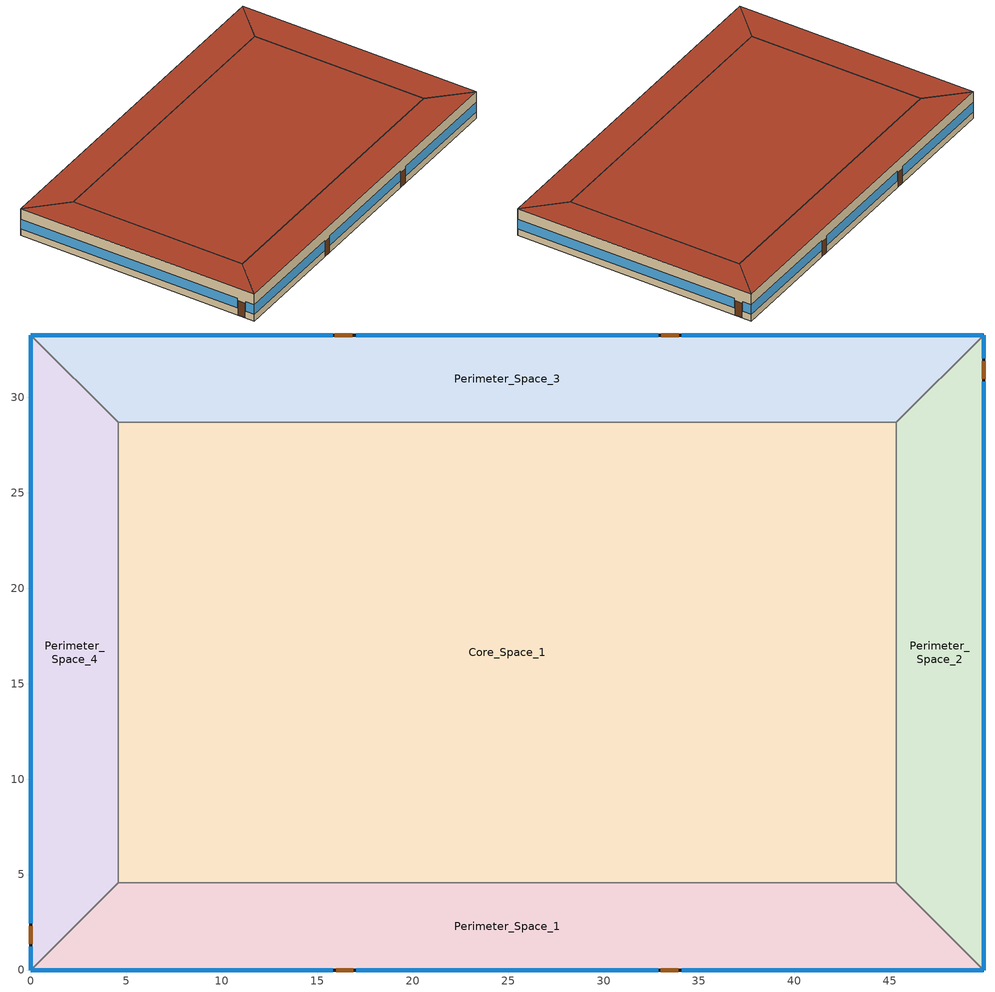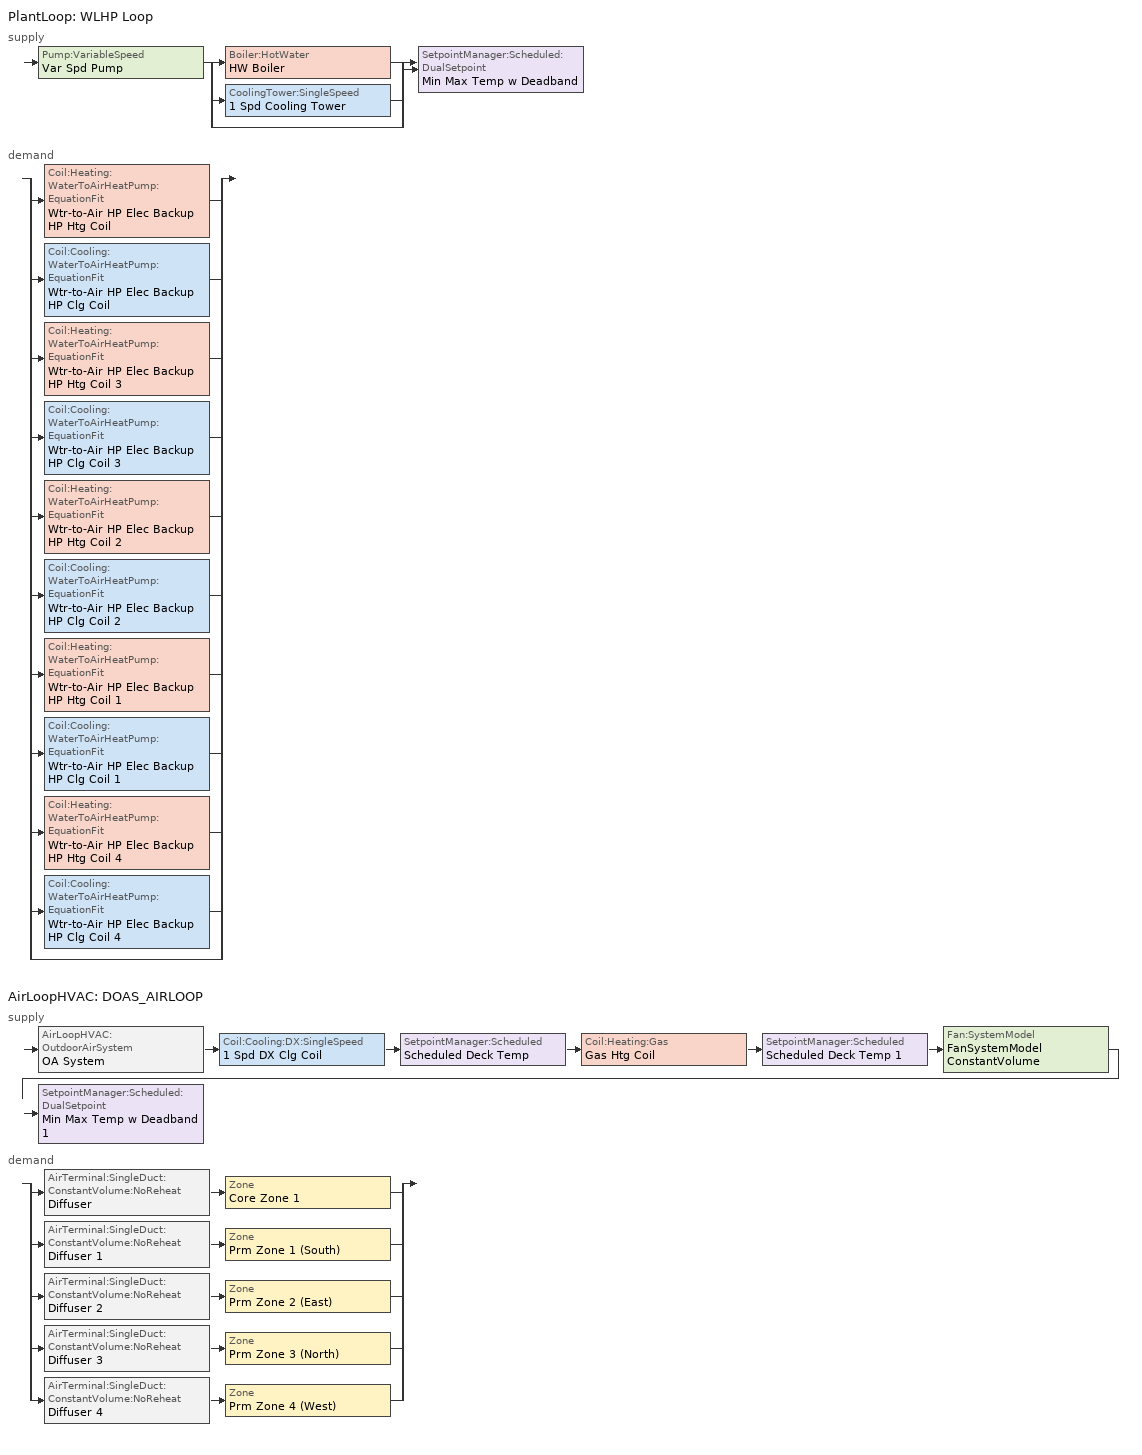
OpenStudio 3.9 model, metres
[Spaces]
Core_Space_1
 floor ground (Slab-on-grade Type 1): 45.34,28.7 45.34,4.57 4.57,4.57 4.57,28.7 z0
 wall to Perimeter_Space_2 (Interior Wall): 45.34,4.57 45.34,28.7 z0:3.96
 wall to Perimeter_Space_3 (Interior Wall): 45.34,28.7 4.57,28.7 z0:3.96
 wall to Perimeter_Space_1 (Interior Wall): 4.57,4.57 45.34,4.57 z0:3.96
 wall to Perimeter_Space_4 (Interior Wall): 4.57,28.7 4.57,4.57 z0:3.96
 roof outside (Roof Type 1): 45.34,4.57 45.34,28.7 4.57,28.7 4.57,4.57 z3.96
Perimeter_Space_2
 floor ground (Slab-on-grade Type 1): 49.91,33.27 49.91,0 45.34,4.57 45.34,28.7 z0
 wall outside (Exterior Wall Type 2): 49.91,0 49.91,33.27 z0:3.96
 wall to Perimeter_Space_1 (Interior Wall): 45.34,4.57 49.91,0 z0:3.96
 wall to Perimeter_Space_3 (Interior Wall): 49.91,33.27 45.34,28.7 z0:3.96
 window (Vertical Fenestration Type 1): 49.91,0 49.91,30.84 / 49.91,32.05 49.91,33.27 z1:2.4
 door (Swinging Door): 49.91,30.99 49.91,31.9 z0:2.13
 roof outside (Roof Type 1): 49.91,0 49.91,33.27 45.34,28.7 45.34,4.57 z3.96
Perimeter_Space_3
 floor ground (Slab-on-grade Type 2): 49.91,33.27 45.34,28.7 4.57,28.7 0,33.27 z0
 wall outside (Exterior Wall Type 3): 49.91,33.27 0,33.27 z0:3.96
 wall to Perimeter_Space_4 (Interior Wall): 0,33.27 4.57,28.7 z0:3.96
 window (Vertical Fenestration Type 1): 49.91,33.27 34.09,33.27 / 32.87,33.27 17.04,33.27 / 15.82,33.27 0,33.27 z1:2.4
 door (Swinging Door): 33.94,33.27 33.03,33.27 / 16.84,33.27 15.93,33.27 z0:2.13
 roof outside (Roof Type 2): 45.34,28.7 49.91,33.27 0,33.27 4.57,28.7 z3.96
Perimeter_Space_1
 floor ground (Slab-on-grade Type 1): 45.34,4.57 49.91,0 0,0 4.57,4.57 z0
 wall outside (Exterior Wall Type 1): 0,0 49.91,0 z0:3.96
 wall to Perimeter_Space_4 (Interior Wall): 4.57,4.57 0,0 z0:3.96
 window (Vertical Fenestration Type 1): 0,0 15.82,0 / 17.04,0 32.87,0 / 34.09,0 49.91,0 z1:2.4
 door (Swinging Door): 15.98,0 16.9,0 / 33.01,0 33.93,0 z0:2.13
 roof outside (Roof Type 1): 49.91,0 45.34,4.57 4.57,4.57 0,0 z3.96
Perimeter_Space_4
 floor ground (Slab-on-grade Type 2): 0,33.27 4.57,28.7 4.57,4.57 0,0 z0
 wall outside (Exterior Wall Type 3): 0,33.27 0,0 z0:3.96
 window (Vertical Fenestration Type 1): 0,33.27 0,2.44 / 0,1.22 0,0 z1:2.4
 door (Swinging Door): 0,2.28 0,1.37 z0:2.13
 roof outside (Roof Type 3): 0,0 4.57,4.57 4.57,28.7 0,33.27 z3.96
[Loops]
PlantLoop 'WLHP Loop'
 supply: Pump:VariableSpeed 'Var Spd Pump' > split
  | Boiler:HotWater 'HW Boiler'
  | CoolingTower:SingleSpeed '1 Spd Cooling Tower'
  | bypass
  join > SetpointManager:Scheduled:DualSetpoint 'Min Max Temp w Deadband'
 demand: split
  | Coil:Heating:WaterToAirHeatPump:EquationFit 'Wtr-to-Air HP Elec Backup HP Htg Coil'
  | Coil:Cooling:WaterToAirHeatPump:EquationFit 'Wtr-to-Air HP Elec Backup HP Clg Coil'
  | Coil:Heating:WaterToAirHeatPump:EquationFit 'Wtr-to-Air HP Elec Backup HP Htg Coil 3'
  | Coil:Cooling:WaterToAirHeatPump:EquationFit 'Wtr-to-Air HP Elec Backup HP Clg Coil 3'
  | Coil:Heating:WaterToAirHeatPump:EquationFit 'Wtr-to-Air HP Elec Backup HP Htg Coil 2'
  | Coil:Cooling:WaterToAirHeatPump:EquationFit 'Wtr-to-Air HP Elec Backup HP Clg Coil 2'
  | Coil:Heating:WaterToAirHeatPump:EquationFit 'Wtr-to-Air HP Elec Backup HP Htg Coil 1'
  | Coil:Cooling:WaterToAirHeatPump:EquationFit 'Wtr-to-Air HP Elec Backup HP Clg Coil 1'
  | Coil:Heating:WaterToAirHeatPump:EquationFit 'Wtr-to-Air HP Elec Backup HP Htg Coil 4'
  | Coil:Cooling:WaterToAirHeatPump:EquationFit 'Wtr-to-Air HP Elec Backup HP Clg Coil 4'
  | bypass
AirLoopHVAC 'DOAS_AIRLOOP'
 supply: AirLoopHVAC:OutdoorAirSystem 'OA System' > Coil:Cooling:DX:SingleSpeed '1 Spd DX Clg Coil' > SetpointManager:Scheduled 'Scheduled Deck Temp' > Coil:Heating:Gas 'Gas Htg Coil' > SetpointManager:Scheduled 'Scheduled Deck Temp 1' > Fan:SystemModel 'FanSystemModel ConstantVolume' > SetpointManager:Scheduled:DualSetpoint 'Min Max Temp w Deadband 1'
 demand: split
  | AirTerminal:SingleDuct:ConstantVolume:NoReheat 'Diffuser' > Zone 'Core Zone 1'
  | AirTerminal:SingleDuct:ConstantVolume:NoReheat 'Diffuser 1' > Zone 'Prm Zone 1 (South)'
  | AirTerminal:SingleDuct:ConstantVolume:NoReheat 'Diffuser 2' > Zone 'Prm Zone 2 (East)'
  | AirTerminal:SingleDuct:ConstantVolume:NoReheat 'Diffuser 3' > Zone 'Prm Zone 3 (North)'
  | AirTerminal:SingleDuct:ConstantVolume:NoReheat 'Diffuser 4' > Zone 'Prm Zone 4 (West)'
[Site]
Denver Intl AP: Latitude {deg}=39.833; Longitude {deg}=-104.65; Time Zone {hr}=-7; Elevation {m}=1650; Terrain=City
[Building]
Model for 229 Test Cases: North Axis {deg}=0
[ClimateZones]
Climate Zone Institution Name 1=ASHRAE; Climate Zone Document Name 1=ANSI/ASHRAE Standard 169; Climate Zone Document Year 1=2006; Climate Zone Value 1=5B; Climate Zone Institution Name 2=CEC; Climate Zone Document Name 2=California Climate Zone Descriptions; Climate Zone Document Year 2=1995
[SizingPeriod:DesignDay] Barometric Pressure {Pa}=83009; Rain Indicator=No; Snow Indicator=No; Day of Month=21; Daylight Saving Time Indicator=No; Dry-Bulb Temperature Range Modifier Type=DefaultMultipliers
Name | Maximum Dry-Bulb Temperature {C} | Daily Dry-Bulb Temperature Range {deltaC} | Wind Speed {m/s} | Wind Direction {deg} | Sky Clearness | Month | Day Type | Humidity Condition Type | Wetbulb or DewPoint at Maximum Dry-Bulb {C} | Solar Model Indicator | Enthalpy at Maximum Dry-Bulb {J/kg}
Denver.Intl.AP Ann Htg 99% Condns DB | -14.6 | 0 | 3.4 | 230 | 0 | 12 | WinterDesignDay | Wetbulb | -14.6 | ASHRAEClearSky
Denver.Intl.AP Ann Hum_n 99% Condns DP=>MCDB | -6.5 | 0 | 3.4 | 230 | 0 | 12 | WinterDesignDay | Dewpoint | -19.6 | ASHRAEClearSky
Denver.Intl.AP Ann Htg Wind 99% Condns WS=>MCDB | 2.7 | 0 | 11.8 | 230 | 0 | 12 | WinterDesignDay | Wetbulb | 2.7 | ASHRAEClearSky
Denver.Intl.AP Ann Clg 1% Condns DB=>MWB | 33.5 | 17.3 | 4.2 | 20 |  | 7 | SummerDesignDay | Wetbulb | 15.4 | ASHRAETau2017
Denver.Intl.AP Ann Clg 1% Condns WB=>MDB | 27 | 14.8 | 4.2 | 20 |  | 7 | SummerDesignDay | Wetbulb | 17.6 | ASHRAETau2017
Denver.Intl.AP Ann Clg 1% Condns DP=>MDB | 19.9 | 15.3 | 4.2 | 20 |  | 7 | SummerDesignDay | Dewpoint | 15 | ASHRAETau2017
Denver.Intl.AP Ann Clg 1% Condns Enth=>MDB | 26.8 | 15.3 | 4.2 | 20 |  | 7 | SummerDesignDay | Enthalpy | 23 | ASHRAETau2017 | 55800
[Site:GroundTemperature:BuildingSurface]
21, 21, 21, 21, 21, 21, 21, 21, 21, 21, 21, 21
[Material]
Name | Roughness | Thickness {m} | Conductivity {W/m-K} | Density {kg/m3} | Specific Heat {J/kg-K} | Thermal Absorptance | Solar Absorptance | Visible Absorptance
Wood 6in | MediumSmooth | 0.15 | 0.12 | 540 | 1210 | 0.9 | 0.7 | 0.7
Exterior Wall Type 2 Gypsum Board | MediumSmooth | 0.099 | 0.16 | 800 | 1090 | 0.9 | 0.7 | 0.7
Exterior Wall Type 1 Stucco; Exterior Wall Type 2 Stucco | Smooth | 0.0254 | 0.72 | 1856 | 840 | 0.9 | 0.7 | 0.7
Roof Type 1 Metal Deck; Roof Type 2 Metal Deck | Smooth | 0.0008 | 45.28 | 7824 | 500 | 0.9 | 0.7 | 0.2
Slab-on-grade Type 1 Concrete; Slab-on-grade Type 2 Concrete | MediumSmooth | 0.1016 | 2.31 | 2322 | 832 | 0.9 | 0.7 | 0.8
Exterior Wall Type 1 Gypsum Board | MediumSmooth | 0.0159 | 0.16 | 800 | 1090 | 0.9 | 0.7 | 0.7
Roof Type 2 Continuous Insulation | Smooth | 0.106 | 0.02 | 32 | 922
Exterior Wall Type 1 Insulation | Smooth | 0.062 | 0.037 | 9.6 | 838
Roof Type 1 Continuous Insulation | Smooth | 0.0527 | 0.02 | 32 | 922
Exterior Wall Type 2 Insulation | Smooth | 0.179 | 0.037 | 9.6 | 838
Insulation for Slab on grade Type 2 | Smooth | 0.1143 | 0.04 | 91.31 | 838
Roof Type 1 Built-up roofing | VeryRough | 0.0095 | 0.16 | 1120 | 1460 | 0.9 | 0.7 | 0.7
[Construction]
Interior Furnishings: Wood 6in
Interior Wall: Interior Wall surface-to-surface thermal resistance
Swinging Door: Opaque Door Panel
Exterior Wall Type 1: Exterior Wall Type 1 Stucco, Exterior Wall Type 1 Gypsum Board, Exterior Wall Type 1 Insulation, Exterior Wall Type 1 Gypsum Board
Roof Type 1: Roof Type 1 Metal Deck, Roof Type 1 Continuous Insulation, Roof Type 1 Built-up roofing
Exterior Wall Type 3: Exterior Wall Type 3 Total surface-to-surface thermal resistance
Slab-on-grade Type 1: Slab-on-grade Type 1 Concrete
Slab-on-grade Type 2: Slab-on-grade Type 2 Concrete, Insulation for Slab on grade Type 2
Vertical Fenestration Type 1: Vertical Fenestration Type 1 simple material
Exterior Wall Type 2: Exterior Wall Type 2 Stucco, Exterior Wall Type 2 Gypsum Board, Exterior Wall Type 2 Insulation, Exterior Wall Type 2 Gypsum Board
Roof Type 2: Roof Type 2 Metal Deck, Roof Type 2 Continuous Insulation, Roof Type 2 Built-up roofing
Roof Type 3: Roof Type 3 Total surface-to-surface thermal resistance
[Material:NoMass]
Name | Roughness | Thermal Resistance {m2-K/W} | Thermal Absorptance | Solar Absorptance | Visible Absorptance
Opaque Door Panel | MediumRough | 0.475964 | 0.9 | 0.7 | 0.7
Roof Type 3 Total surface-to-surface thermal resistance | Smooth | 2.66
Exterior Wall Type 3 Total surface-to-surface thermal resistance | Smooth | 1.95
Roof Type 2 Built-up roofing | Smooth | 0.059
Interior Wall surface-to-surface thermal resistance | Smooth | 0.35
[WindowMaterial:SimpleGlazingSystem]
Vertical Fenestration Type 1 simple material: U-Factor {W/m2-K}=3.29; Solar Heat Gain Coefficient=0.387; Visible Transmittance=0.417
[InternalMass:Definition] Construction=Interior Furnishings; Design Level Calculation Method=SurfaceArea
Name | Surface Area {m2}
Perimeter_Zone_4_Internal_Mass_Definition; Perimeter_Zone_2_Internal_Mass_Definition | 262.544
Core_Internal_Mass_Definition | 1967.31
Perimeter_Zone_1_Internal_Mass_Definition; Perimeter_Zone_3_Internal_Mass_Definition | 414.719
[InternalMass] Multiplier=1
Name | Internal Mass Definition | Space or SpaceType
Perimeter_bot_ZN_4 Internal Mass | Perimeter_Zone_4_Internal_Mass_Definition | Perimeter_Space_4
Core_bottom Internal Mass | Core_Internal_Mass_Definition | Core_Space_1
Perimeter_bot_ZN_1 Internal Mass | Perimeter_Zone_1_Internal_Mass_Definition | Perimeter_Space_1
Perimeter_bot_ZN_2 Internal Mass | Perimeter_Zone_2_Internal_Mass_Definition | Perimeter_Space_2
Perimeter_bot_ZN_3 Internal Mass | Perimeter_Zone_3_Internal_Mass_Definition | Perimeter_Space_3
[ThermalZone] Multiplier=1; Ceiling Height {m}=3.96; Use Ideal Air Loads=No
Name | Fraction of Zone Controlled by Primary Daylighting Control | Thermostat
Prm Zone 4 (West) | 0.1395 | Perimeter_bot_ZN_4 Setpoints
Core Zone 1 |  | Core_bottom Setpoints
Prm Zone 1 (South) | 0.1395 | Perimeter_bot_ZN_1 Setpoints
Prm Zone 2 (East) | 0.1395 | Perimeter_bot_ZN_2 Setpoints
Prm Zone 3 (North) | 0.1395 | Perimeter_bot_ZN_3 Setpoints
[Sizing:Zone] Zone Cooling Design Supply Air Temperature Input Method=SupplyAirTemperature; Zone Cooling Design Supply Air Temperature {C}=12.7778; Zone Heating Design Supply Air Temperature Input Method=SupplyAirTemperature; Zone Heating Design Supply Air Temperature {C}=32.2222; Zone Heating Design Supply Air Temperature Difference {deltaC}=11.11; Zone Cooling Design Supply Air Humidity Ratio {kg-H2O/kg-air}=0.0085; Zone Heating Design Supply Air Humidity Ratio {kg-H2O/kg-air}=0.008; Cooling Design Air Flow Method=DesignDay; Heating Design Air Flow Method=DesignDayWithLimit; Heating Maximum Air Flow per Zone Floor Area {m3/s-m2}=0; Heating Maximum Air Flow {m3/s}=0; Heating Maximum Air Flow Fraction=0.5; Account for Dedicated Outdoor Air System=No; Dedicated Outdoor Air Low Setpoint Temperature for Design {C}=autosize; Dedicated Outdoor Air High Setpoint Temperature for Design {C}=autosize; Zone Load Sizing Method=Sensible Load Only No Latent Load; Zone Latent Cooling Design Supply Air Humidity Ratio Input Method=HumidityRatioDifference; Zone Cooling Design Supply Air Humidity Ratio Difference {kgWater/kgDryAir}=0.005; Zone Latent Heating Design Supply Air Humidity Ratio Input Method=HumidityRatioDifference; Zone Humidification Design Supply Air Humidity Ratio Difference {kgWater/kgDryAir}=0.005; Design Zone Air Distribution Effectiveness in Cooling Mode=0.8; Design Zone Air Distribution Effectiveness in Heating Mode=0.8; Design Minimum Zone Ventilation Efficiency=0; Sizing Option=Coincident
Name | Zone Cooling Design Supply Air Temperature Difference {deltaC} | Cooling Minimum Air Flow Fraction
Prm Zone 4 (West); Prm Zone 1 (South); Prm Zone 2 (East); Prm Zone 3 (North) | 11.1111
Core Zone 1 | 8.33333 | 1
[Zone equipment]
Prm Zone 4 (West): Perimeter_Zone_4_Wtr_to_Air_HP_Elec_Backup, Diffuser 4
Core Zone 1: Core_Zone_Wtr_to_Air_HP_Elec_Backup, Diffuser
Prm Zone 1 (South): Perimeter_Zone_1_Wtr_to_Air_HP_Elec_Backup, Diffuser 1
Prm Zone 2 (East): Perimeter_Zone_2_Wtr_to_Air_HP_Elec_Backup, Diffuser 2
Prm Zone 3 (North): Perimeter_Zone_3_Wtr_to_Air_HP_Elec_Backup, Diffuser 3
[Space] Default Schedule Set=229 Schedule Ruleset; Part of Total Floor Area=Yes
Name | Thermal Zone | Design Specification Outdoor Air Object
Perimeter_Space_4 | Prm Zone 4 (West) | Perimeter_Zone_4_Design_OA
Core_Space_1 | Core Zone 1 | Core_Zone_Design_OA
Perimeter_Space_1 | Prm Zone 1 (South) | Perimeter_Zone_1_Design_OA
Perimeter_Space_2 | Prm Zone 2 (East) | Perimeter_Zone_2_Design_OA
Perimeter_Space_3 | Prm Zone 3 (North) | Perimeter_Zone_3_Design_OA
[ThermostatSetpoint:DualSetpoint] Heating Setpoint Temperature Schedule=Heating Thermostat Setpoint; Cooling Setpoint Temperature Schedule=Cooling Themostat Setpoint
Perimeter_bot_ZN_4 Setpoints; Core_bottom Setpoints; Perimeter_bot_ZN_1 Setpoints; Perimeter_bot_ZN_2 Setpoints; Perimeter_bot_ZN_3 Setpoints
[SurfaceProperty:OtherSideConditionsModel]
GapConvectionModel: Type of Modeling=GapConvectionRadiation
[People:Definition] Number of People Calculation Method=People/Area; People per Space Floor Area {person/m2}=0.0538196; Fraction Radiant=0.3; Sensible Heat Fraction=0.55
Core_Zone_People_Definition; Perimeter_Zone_1_People_Definition; Perimeter_Zone_2_People_Definition; Perimeter_Zone_3_People_Definition; Perimeter_Zone_4_People_Definition
[People] Multiplier=1
Name | People Definition | Space or SpaceType | Number of People Schedule
Core_bottom People | Core_Zone_People_Definition | Core_Space_1 | Core_Space Occupant Sch
Perimeter_bot_ZN_1 People | Perimeter_Zone_1_People_Definition | Perimeter_Space_1 | Perimeter_Space_1_Occupant_Sch
Perimeter_bot_ZN_2 People | Perimeter_Zone_2_People_Definition | Perimeter_Space_2 | Perimeter_Space_2_Occupant_Sch
Perimeter_bot_ZN_3 People | Perimeter_Zone_3_People_Definition | Perimeter_Space_3 | Perimeter_Space_3_Occupant_Sch
Perimeter_bot_ZN_4 People | Perimeter_Zone_4_People_Definition | Perimeter_Space_4 | Perimeter_Space_4_Occupant_Sch
[Lights:Definition] Design Level Calculation Method=Watts/Area; Watts per Space Floor Area {W/m2}=11.033; Fraction Radiant=0.7; Fraction Visible=0.2; Return Air Fraction=0
Core_Zone_Lighting_Definition; Perimeter_Zone_1_Lighting_Definition; Perimeter_Zone_2_Lighting_Definition; Perimeter_Zone_3_Lighting_Definition; Perimeter_Zone_4_Lighting_Definition
[Lights] Fraction Replaceable=1
Name | Lights Definition | Space or SpaceType | Schedule
Core_bottom Lighting | Core_Zone_Lighting_Definition | Core_Space_1 | Core_Space_Lighting_Sch
Perimeter_bot_ZN_1 Lighting | Perimeter_Zone_1_Lighting_Definition | Perimeter_Space_1 | Perimeter_Space_1_Lighting_Sch
Perimeter_bot_ZN_2 Lighting | Perimeter_Zone_2_Lighting_Definition | Perimeter_Space_2 | Perimeter_Space_2_Lighting_Sch
Perimeter_bot_ZN_3 Lighting | Perimeter_Zone_3_Lighting_Definition | Perimeter_Space_3 | Perimeter_Space_3_Lighting_Sch
Perimeter_bot_ZN_4 Lighting | Perimeter_Zone_4_Lighting_Definition | Perimeter_Space_4 | Perimeter_Space_4_Lighting_Sch
[ElectricEquipment:Definition] Design Level Calculation Method=Watts/Area; Watts per Space Floor Area {W/m2}=8.07; Fraction Latent=0; Fraction Radiant=0.2; Fraction Lost=0
Core_Zone_Elec_Equip_Definition; Perimeter_Zone_1_Elec_Equip_Definition; Perimeter_Zone_2_Elec_Equip_Definition; Perimeter_Zone_3_Elec_Equip_Definition; Perimeter_Zone_4_Elec_Equip_Definition
[ElectricEquipment]
Name | Electric Equipment Definition | Space or SpaceType | Schedule
Core_bottom Elec Equip | Core_Zone_Elec_Equip_Definition | Core_Space_1 | Core_Space_Elec_Equip_Sch
Perimeter_bot_ZN_1 Elec Equip | Perimeter_Zone_1_Elec_Equip_Definition | Perimeter_Space_1 | Perimeter_Space_1_Elec_Equip_Sch
Perimeter_bot_ZN_2 Elec Equip | Perimeter_Zone_2_Elec_Equip_Definition | Perimeter_Space_2 | Perimeter_Space_2_Elec_Equip_Sch
Perimeter_bot_ZN_3 Elec Equip | Perimeter_Zone_3_Elec_Equip_Definition | Perimeter_Space_3 | Perimeter_Space_3_Elec_Equip_Sch
Perimeter_bot_ZN_4 Elec Equip | Perimeter_Zone_4_Elec_Equip_Definition | Perimeter_Space_4 | Perimeter_bot_ZN_4 Elec Equip Sch
[SpaceInfiltration:DesignFlowRate] Constant Term Coefficient=0; Velocity Term Coefficient=0
Name | Space or SpaceType | Design Flow Rate Calculation Method | Design Flow Rate {m3/s} | Flow per Space Floor Area {m3/s-m2} | Flow per Exterior Surface Area {m3/s-m2} | Air Changes per Hour {1/hr} | Schedule
Infiltration_Method_1_Core_Zone | Core_Space_1 | AirChanges/Hour | 0 | 0 | 0 | 0
Infiltration_Method_1_Zone_1 | Perimeter_Space_1 | AirChanges/Hour |  |  | 0 | 0.5
Infiltration_Method_2_Zone_2 | Perimeter_Space_2 | Flow/ExteriorWallArea | 0 | 0 | 0.000586232 | 0
Infiltration_Method_3_Zone_3 | Perimeter_Space_3 | Flow/Area | 0 | 0.000388417 | 0 |  | Constant Schedule
Infiltration_Method_3_Zone_4 | Perimeter_Space_4 | Flow/Area | 0 | 0.000409092 | 0 | 0 | Constant Schedule
[DesignSpecification:OutdoorAir] Outdoor Air Method=Sum; Outdoor Air Flow per Person {m3/s-person}=0; Outdoor Air Flow per Floor Area {m3/s-m2}=0; Outdoor Air Flow Rate {m3/s}=0
Core_Zone_Design_OA; Perimeter_Zone_1_Design_OA; Perimeter_Zone_2_Design_OA; Perimeter_Zone_3_Design_OA; Perimeter_Zone_4_Design_OA
[Fan:SystemModel] Motor In Air Stream Fraction=1; Design Power Sizing Method=TotalEfficiencyAndPressure; Motor Loss Radiative Fraction=0
Name | Availability Schedule | Design Maximum Air Flow Rate {m3/s} | Speed Control Method | Electric Power Minimum Flow Rate Fraction | Design Pressure Rise {Pa} | Motor Efficiency | Design Electric Power Consumption {W} | Electric Power Per Unit Flow Rate {W/(m3/s)} | Electric Power Per Unit Flow Rate Per Unit Pressure {W-s/m3-Pa} | Fan Total Efficiency | Electric Power Function of Flow Fraction Curve | Night Ventilation Mode Pressure Rise {Pa}
MZ-VAV-G Supply Fan | Always On Discrete | autosize | Continuous | 0.25 | 1314.72 | 0.924 | autosize | 2054.06 | 1.67 | 0.6006 | MZ-VAV-G Supply Fan Curve | 1314.72
FanSystemModel ConstantVolume | Always On Discrete hvac_library | 0.471947 | Discrete | 1 | 250 | 0.9 | 1000 | 840 | 1.66667 | 0.7
FanSystemModel ConstantVolume 1 | Always On Discrete hvac_library | 0.471947 | Discrete | 1 | 250 | 0.9 | autosize | 840 | 1.66667 | 0.7
[EnergyManagementSystem:Sensor]
EFC_meter: Output Variable or Output Meter=Electricity:Facility
[DefaultScheduleSet]
229 Schedule Ruleset: People Activity Level Schedule=People heating rate
[ZoneHVAC:WaterToAirHeatPump] Availability Schedule=Always On Discrete hvac_library; Supply Air Flow Rate During Cooling Operation {m3/s}=0.943895; Supply Air Flow Rate During Heating Operation {m3/s}=0.943895; Supply Air Flow Rate When No Cooling or Heating is Needed {m3/s}=0.943895; No Load Supply Air Flow Rate Control Set To Low Speed=Yes; Outdoor Air Flow Rate During Heating Operation {m3/s}=0
Name | Outdoor Air Flow Rate During Cooling Operation {m3/s} | Outdoor Air Flow Rate When No Cooling or Heating is Needed {m3/s} | Supply Air Fan | Heating Coil | Cooling Coil | Supplemental Heating Coil | Maximum Supply Air Temperature from Supplemental Heater {C}
Core_Zone_Wtr_to_Air_HP_Elec_Backup | 0 | Autosize | Wtr-to-Air HP Elec Backup Fan On Off | Wtr-to-Air HP Elec Backup HP Htg Coil | Wtr-to-Air HP Elec Backup HP Clg Coil | Wtr-to-Air HP Elec Backup Coil | -17.7778
Perimeter_Zone_3_Wtr_to_Air_HP_Elec_Backup | autosize | 0 | Wtr-to-Air HP Elec Backup Fan On Off 1 | Wtr-to-Air HP Elec Backup HP Htg Coil 1 | Wtr-to-Air HP Elec Backup HP Clg Coil 1 | Wtr-to-Air HP Elec Backup Coil 1 | -17.7778
Perimeter_Zone_2_Wtr_to_Air_HP_Elec_Backup | 0 | 0 | Wtr-to-Air HP Elec Backup Fan On Off 2 | Wtr-to-Air HP Elec Backup HP Htg Coil 2 | Wtr-to-Air HP Elec Backup HP Clg Coil 2 | Wtr-to-Air HP Elec Backup Coil 2 | Autosize
Perimeter_Zone_1_Wtr_to_Air_HP_Elec_Backup | 0 | 0 | Wtr-to-Air HP Elec Backup Fan On Off 3 | Wtr-to-Air HP Elec Backup HP Htg Coil 3 | Wtr-to-Air HP Elec Backup HP Clg Coil 3 | Wtr-to-Air HP Elec Backup Coil 3 | Autosize
Perimeter_Zone_4_Wtr_to_Air_HP_Elec_Backup | 0 | 0 | Wtr-to-Air HP Elec Backup Fan On Off 4 | Wtr-to-Air HP Elec Backup HP Htg Coil 4 | Wtr-to-Air HP Elec Backup HP Clg Coil 4 | Wtr-to-Air HP Elec Backup Coil 4 | Autosize
[Fan:OnOff] Availability Schedule=Always On Discrete hvac_library; Fan Total Efficiency=0.6045; Pressure Rise {Pa}=250; Maximum Flow Rate {m3/s}=0.943895; Motor Efficiency=0.8; Motor In Airstream Fraction=1; Fan Power Ratio Function of Speed Ratio Curve=Curve Exponent 1; Fan Efficiency Ratio Function of Speed Ratio Curve=Curve Cubic 1
Wtr-to-Air HP Elec Backup Fan On Off; Wtr-to-Air HP Elec Backup Fan On Off 1; Wtr-to-Air HP Elec Backup Fan On Off 2; Wtr-to-Air HP Elec Backup Fan On Off 3; Wtr-to-Air HP Elec Backup Fan On Off 4
[Coil:Heating:WaterToAirHeatPump:EquationFit] Rated Heating Coefficient of Performance {W/W}=4.3; Rated Entering Water Temperature {C}=20; Rated Entering Air Dry-Bulb Temperature {C}=20; Ratio of Rated Heating Capacity to Rated Cooling Capacity=1; Heating Capacity Curve=Wtr-to-Air HP Elec Backup HP Htg Coil HeatCapCurve; Heating Power Consumption Curve=Wtr-to-Air HP Elec Backup HP Htg Coil HeatPowCurve; Part Load Fraction Correlation Curve=Wtr-to-Air HP Elec Backup-AutogeneratedPLFCurve
Wtr-to-Air HP Elec Backup HP Htg Coil; Wtr-to-Air HP Elec Backup HP Htg Coil 1; Wtr-to-Air HP Elec Backup HP Htg Coil 2; Wtr-to-Air HP Elec Backup HP Htg Coil 3; Wtr-to-Air HP Elec Backup HP Htg Coil 4
[Coil:Cooling:WaterToAirHeatPump:EquationFit] Rated Cooling Coefficient of Performance {W/W}=3.81; Rated Entering Water Temperature {C}=30; Rated Entering Air Dry-Bulb Temperature {C}=27; Rated Entering Air Wet-Bulb Temperature {C}=19; Total Cooling Capacity Curve=Wtr-to-Air HP Elec Backup HP Clg Coil TotCoolCapCurve; Sensible Cooling Capacity Curve=Wtr-to-Air HP Elec Backup HP Clg Coil SensCoolCapCurve; Cooling Power Consumption Curve=Wtr-to-Air HP Elec Backup HP Clg Coil CoolPowCurve; Part Load Fraction Correlation Curve=Wtr-to-Air HP Elec Backup-AutogeneratedPLFCurve; Maximum Cycling Rate {cycles/hr}=2.5; Latent Capacity Time Constant {s}=60; Fan Delay Time {s}=60
Wtr-to-Air HP Elec Backup HP Clg Coil; Wtr-to-Air HP Elec Backup HP Clg Coil 1; Wtr-to-Air HP Elec Backup HP Clg Coil 2; Wtr-to-Air HP Elec Backup HP Clg Coil 3; Wtr-to-Air HP Elec Backup HP Clg Coil 4
[Coil:Heating:Electric] Availability Schedule=Always On Discrete hvac_library; Nominal Capacity {W}=0
Wtr-to-Air HP Elec Backup Coil; Wtr-to-Air HP Elec Backup Coil 1; Wtr-to-Air HP Elec Backup Coil 2; Wtr-to-Air HP Elec Backup Coil 3; Wtr-to-Air HP Elec Backup Coil 4
[PlantLoop]
WLHP Loop: Fluid Type=Water; Glycol Concentration=0; Plant Loop Volume {m3}=Autocalculate; Load Distribution Scheme=Optimal
[Sizing:Plant]
WLHP Loop: Loop Type=Heating; Design Loop Exit Temperature {C}=82; Loop Design Temperature Difference {deltaC}=11; Sizing Option=NonCoincident; Zone Timesteps in Averaging Window=1; Coincident Sizing Factor Mode=None
[Pump:VariableSpeed]
Var Spd Pump: Rated Flow Rate {m3/s}=0.00473176; Rated Power Consumption {W}=1425; Skin Loss Radiative Fraction=0.5; Design Power Sizing Method=PowerPerFlow; Design Electric Power per Unit Flow Rate {W/(m3/s)}=348701.1; Design Shaft Power per Unit Flow Rate per Unit Head {W-s/m3-Pa}=1.28205; Design Minimum Flow Rate Fraction=0
[SetpointManager:Scheduled:DualSetpoint] Control Variable=Temperature
Name | High Setpoint Schedule | Low Setpoint Schedule
Min Max Temp w Deadband | 90F_WLHP_TEMP | 40F_WLHP_TEMP
Min Max Temp w Deadband 1 | 75F_DOAS_Htg_Coil_LAT | 65F_DOAS_Clg_Coil_LAT
[Boiler:HotWater]
HW Boiler: Nominal Capacity {W}=87921.3; Nominal Thermal Efficiency=0.84; Efficiency Curve Temperature Evaluation Variable=LeavingBoiler; Normalized Boiler Efficiency Curve=Boiler Efficiency; Design Water Flow Rate {m3/s}=0.0012618; Water Outlet Upper Temperature Limit {C}=99; Boiler Flow Mode=NotModulated; On Cycle Parasitic Electric Load {W}=0; Off Cycle Parasitic Fuel Load {W}=0; Sizing Factor=1
[CoolingTower:SingleSpeed]
1 Spd Cooling Tower: Design Water Flow Rate {m3/s}=0.00473176; Design Air Flow Rate {m3/s}=Autosize; Fan Power at Design Air Flow Rate {W}=autosize; U-Factor Times Area Value at Design Air Flow Rate {W/K}=autosize; Air Flow Rate in Free Convection Regime {m3/s}=autosize; U-Factor Times Area Value at Free Convection Air Flow Rate {W/K}=autosize; Performance Input Method=UFactorTimesAreaAndDesignWaterFlowRate; Free Convection Capacity {W}=0; Basin Heater Capacity {W/K}=0; Evaporation Loss Mode=LossFactor; Evaporation Loss Factor {percent/K}=0.2; Drift Loss Percent {percent}=0.008; Blowdown Calculation Mode=ConcentrationRatio; Blowdown Concentration Ratio=3; Capacity Control=FanCycling; Number of Cells=1; Cell Control=MinimalCell; Cell Minimum  Water Flow Rate Fraction=0.33; Cell Maximum Water Flow Rate Fraction=2.5; Sizing Factor=1; Free Convection Air Flow Rate Sizing Factor=0.1; Free Convection U-Factor Times Area Value Sizing Factor=0.1; Heat Rejection Capacity and Nominal Capacity Sizing Ratio=1.25; Free Convection Nominal Capacity Sizing Factor=0.1; Design Inlet Air Dry-Bulb Temperature {C}=35; Design Inlet Air Wet-Bulb Temperature {C}=25; Design Approach Temperature {deltaC}=3.9; Design Range Temperature {deltaC}=5.6
[AirLoopHVAC]
DOAS_AIRLOOP: Availability Schedule=Perimeter_Space_2_Occupant_Sch; Design Supply Air Flow Rate {m3/s}=0.471947; Design Return Air Flow Fraction of Supply Air Flow=1
[Sizing:System]
DOAS_AIRLOOP: Design Outdoor Air Flow Rate {m3/s}=0.471947; Central Heating Maximum System Air Flow Ratio=0.3; Preheat Design Temperature {C}=7; Preheat Design Humidity Ratio {kg-H2O/kg-Air}=0.008; Precool Design Temperature {C}=12.8; Precool Design Humidity Ratio {kg-H2O/kg-Air}=0.008; Central Cooling Design Supply Air Temperature {C}=12.8; Central Heating Design Supply Air Temperature {C}=16.7; 100% Outdoor Air in Cooling=Yes; 100% Outdoor Air in Heating=Yes; Central Cooling Design Supply Air Humidity Ratio {kg-H2O/kg-Air}=0.0085; Zone Maximum Outdoor Air Fraction=1; Cooling Supply Air Flow Rate Per Floor Area {m3/s-m2}=0.00996765; Cooling Fraction of Autosized Cooling Supply Air Flow Rate=1; Cooling Supply Air Flow Rate Per Unit Cooling Capacity {m3/s-W}=3.94755e-05; Heating Supply Air Flow Rate Per Floor Area {m3/s-m2}=0.00996765; Heating Fraction of Autosized Heating Supply Air Flow Rate=1; Heating Fraction of Autosized Cooling Supply Air Flow Rate=1; Heating Supply Air Flow Rate Per Unit Heating Capacity {m3/s-W}=3.15882e-05; Cooling Design Capacity Method=CoolingDesignCapacity; Cooling Design Capacity {W}=autosize; Cooling Design Capacity Per Floor Area {W/m2}=234.7; Fraction of Autosized Cooling Design Capacity=1; Heating Design Capacity Method=HeatingDesignCapacity; Heating Design Capacity {W}=autosize; Heating Design Capacity Per Floor Area {W/m2}=157; Fraction of Autosized Heating Design Capacity=1; Central Cooling Capacity Control Method=OnOff; Occupant Diversity=autosize
[AirLoopHVAC:OutdoorAirSystem]
OA System: Controller=Outdoor Air Controller
[Controller:OutdoorAir]
Outdoor Air Controller: Minimum Outdoor Air Flow Rate {m3/s}=Autosize; Maximum Outdoor Air Flow Rate {m3/s}=Autosize; Economizer Control Type=NoEconomizer; Economizer Control Action Type=ModulateFlow; Economizer Maximum Limit Dry-Bulb Temperature {C}=28; Economizer Maximum Limit Enthalpy {J/kg}=64000; Economizer Minimum Limit Dry-Bulb Temperature {C}=-100; Lockout Type=NoLockout; Minimum Limit Type=FixedMinimum; Controller Mechanical Ventilation=Controller Mechanical Ventilation 1; High Humidity Control=No; High Humidity Outdoor Air Flow Ratio=1; Control High Indoor Humidity Based on Outdoor Humidity Ratio=Yes; Heat Recovery Bypass Control Type=BypassWhenOAFlowGreaterThanMinimum; Economizer Operation Staging=InterlockedWithMechanicalCooling
[Controller:MechanicalVentilation]
Controller Mechanical Ventilation 1: Availability Schedule=Always On Discrete hvac_library; System Outdoor Air Method=ZoneSum
[Coil:Heating:Gas]
Gas Htg Coil: Availability Schedule=Always On Discrete hvac_library; Gas Burner Efficiency=0.8; Nominal Capacity {W}=AutoSize; Parasitic Electric Load {W}=0; Parasitic Gas Load {W}=0
[Coil:Cooling:DX:SingleSpeed]
1 Spd DX Clg Coil: Availability Schedule=Always On Discrete hvac_library; Rated Total Cooling Capacity {W}=Autosize; Rated Sensible Heat Ratio=Autosize; Rated COP {W/W}=3; Rated Air Flow Rate {m3/s}=Autosize; Rated Evaporator Fan Power Per Volume Flow Rate 2017 {W/(m3/s)}=773.3; Rated Evaporator Fan Power Per Volume Flow Rate 2023 {W/(m3/s)}=934.4; Total Cooling Capacity Function of Temperature Curve=OS:Curve:Biquadratic 1; Total Cooling Capacity Function of Flow Fraction Curve=OS:Curve:Quadratic 1; Energy Input Ratio Function of Temperature Curve=OS:Curve:Biquadratic 2; Energy Input Ratio Function of Flow Fraction Curve=OS:Curve:Quadratic 2; Part Load Fraction Correlation Curve=OS:Curve:Quadratic 3; Minimum Outdoor Dry-Bulb Temperature for Compressor Operation {C}=-25; Nominal Time for Condensate Removal to Begin {s}=0; Ratio of Initial Moisture Evaporation Rate and Steady State Latent Capacity=0; Maximum Cycling Rate {cycles/hr}=0; Latent Capacity Time Constant {s}=0; Condenser Type=AirCooled; Evaporative Condenser Effectiveness=0; Evaporative Condenser Air Flow Rate {m3/s}=Autosize; Evaporative Condenser Pump Rated Power Consumption {W}=Autosize; Crankcase Heater Capacity {W}=0; Maximum Outdoor Dry-Bulb Temperature for Crankcase Heater Operation {C}=0; Basin Heater Capacity {W/K}=0; Basin Heater Setpoint Temperature {C}=10
[SetpointManager:Scheduled] Control Variable=Temperature
Name | Schedule
Scheduled Deck Temp | 65F_DOAS_Clg_Coil_LAT
Scheduled Deck Temp 1 | 75F_DOAS_Htg_Coil_LAT
[AirTerminal:SingleDuct:ConstantVolume:NoReheat] Availability Schedule=Always On Discrete hvac_library; Maximum Air Flow Rate {m3/s}=0.0943895
Diffuser; Diffuser 1; Diffuser 2; Diffuser 3; Diffuser 4
[Schedule:Compact]
Core_Space_Elec_Equip_Sch; Perimeter_Space_1_Elec_Equip_Sch; Perimeter_Space_2_Elec_Equip_Sch; Perimeter_Space_3_Elec_Equip_Sch; Perimeter_bot_ZN_4 Elec Equip Sch: Through: 12/31, For: Weekdays, Until: 06:00, 0.307674, Until: 08:00, 0.381235, Until: 12:00, 0.857778, Until: 13:00, 0.76247, Until: 17:00, 0.857778, Until: 18:00, 0.476543, Until: 24:00, 0.381235, For: SummerDesignDay, Until: 24:00, 1, For: Saturday, Until: 06:00, 0.230755, Until: 08:00, 0.381235, Until: 12:00, 0.476543, Until: 17:00, 0.33358, Until: 19:00, 0.285926, Until: 24:00, 0.230755, For: WinterDesignDay, Until: 24:00, 0, For: Sunday Holidays AllOtherDays, Until: 06:00, 0.230755, Until: 18:00, 0.285926, Until: 24:00, 0.230755
Core_Space_Lighting_Sch; Perimeter_Space_1_Lighting_Sch; Perimeter_Space_2_Lighting_Sch; Perimeter_Space_3_Lighting_Sch; Perimeter_Space_4_Lighting_Sch: Through: 12/31, For: Weekdays, Until: 5:00, 0.05, Until: 6:00, 0.1, Until: 7:00, 0.0862326, Until: 8:00, 0.258698, Until: 17:00, 0.776093, Until: 18:00, 0.431163, Until: 20:00, 0.258698, Until: 22:00, 0.172465, Until: 23:00, 0.0862326, Until: 24:00, 0.0431163, For: SummerDesignDay, Until: 24:00, 1, For: Saturday, Until: 6:00, 0.05, Until: 8:00, 0.0862326, Until: 12:00, 0.258698, Until: 17:00, 0.129349, Until: 19:00, 0.0431163, Until: 24:00, 0.05, For: WinterDesignDay, Until: 24:00, 0, For: Sunday Holidays AllOtherDays, Until: 6:00, 0.05, Until: 18:00, 0.0431163, Until: 24:00, 0.05
Core_Space Occupant Sch; Perimeter_Space_1_Occupant_Sch; Perimeter_Space_2_Occupant_Sch; Perimeter_Space_3_Occupant_Sch; Perimeter_Space_4_Occupant_Sch: Through: 12/31, For: Weekdays, Until: 06:00, 0, Until: 07:00, 0.1, Until: 08:00, 0.2, Until: 10:00, 0.95, Until: 11:00, 0.975703, Until: 12:00, 0.95, Until: 13:00, 0.513528, Until: 14:00, 0.95, Until: 15:00, 0.975703, Until: 17:00, 0.95, Until: 18:00, 0.3, Until: 22:00, 0.1, Until: 23:00, 0.05, Until: 24:00, 0.05, For: Saturday, Until: 06:00, 0, Until: 07:00, 0.1, Until: 08:00, 0.1, Until: 10:00, 0.3, Until: 11:00, 0.308117, Until: 12:00, 0.3, Until: 13:00, 0.102706, Until: 14:00, 0.1, Until: 15:00, 0.102706, Until: 17:00, 0.1, Until: 18:00, 0.05, Until: 19:00, 0.05, Until: 24:00, 0, For: SummerDesignDay, Until: 06:00, 1e-9, Until: 22:00, 1, Until: 24:00, 0.05, For: WinterDesignDay, Until: 24:00, 0, For:Sunday Holidays AllOtherDays, Until: 06:00, 0, Until: 18:00, 0.05, Until: 24:00, 0
[Curve:Quadratic]
Name | Coefficient1 Constant | Coefficient2 x | Coefficient3 x**2 | Minimum Value of x {BasedOnField A2} | Maximum Value of x {BasedOnField A2}
OS:Curve:Quadratic 1 | 0.77136 | 0.34053 | -0.11088 | 0.75918 | 1.13877
OS:Curve:Quadratic 2 | 1.2055 | -0.32953 | 0.12308 | 0.75918 | 1.13877
OS:Curve:Quadratic 3 | 0.771 | 0.229 | 0 | 0 | 1
[Schedule:Constant]
Name | Value
Always On Discrete; Always On Discrete hvac_library | 1
People heating rate | 120
[Curve:Quartic]
MZ-VAV-G Supply Fan Curve: Coefficient1 Constant=0.0407599; Coefficient2 x=0.088045; Coefficient3 x**2=-0.0729261; Coefficient4 x**3=0.94374; Coefficient5 x**4=0; Minimum Value of x=0; Maximum Value of x=1; Minimum Curve Output=0; Maximum Curve Output=1; Input Unit Type for X=Dimensionless; Output Unit Type=Dimensionless
[Curve:Biquadratic]
Name | Coefficient1 Constant | Coefficient2 x | Coefficient3 x**2 | Coefficient4 y | Coefficient5 y**2 | Coefficient6 x*y | Minimum Value of x | Maximum Value of x | Minimum Value of y | Maximum Value of y | Minimum Value of x {BasedOnField A2} | Maximum Value of x {BasedOnField A2} | Minimum Value of y {BasedOnField A3} | Maximum Value of y {BasedOnField A3}
Boiler Efficiency | 1 | 0 | 0 | 0 | 0 | 0 | 0 | 1 | 0 | 1
OS:Curve:Biquadratic 1 | 0.42415 | 0.04426 | -0.00042 | 0.00333 | -8e-05 | -0.00021 |  |  |  |  | 17 | 22 | 13 | 46
OS:Curve:Biquadratic 2 | 1.23649 | -0.02431 | 0.00057 | -0.01434 | 0.00063 | -0.00038 |  |  |  |  | 17 | 22 | 13 | 46
[Schedule:Ruleset]
Name | Default Day Schedule | Summer Design Day Schedule | Winter Design Day Schedule
Cooling Themostat Setpoint | Weekdays
Heating Thermostat Setpoint | Weekday
Constant Schedule | Schedule Day 6 | Schedule Day 8 | Schedule Day 9
90F_WLHP_TEMP | Deck Temperature Default 16 | Deck Temperature Summer Design Day 16 | Deck Temperature Winter Design Day 16
40F_WLHP_TEMP | Deck Temperature Default 17 | Deck Temperature Summer Design Day 17 | Deck Temperature Winter Design Day 17
65F_DOAS_Clg_Coil_LAT | Deck Temperature Default 18 | Deck Temperature Summer Design Day 18 | Deck Temperature Winter Design Day 18
75F_DOAS_Htg_Coil_LAT | Deck Temperature Default 19 | Deck Temperature Summer Design Day 19 | Deck Temperature Winter Design Day 19
[Schedule:Day]
Weekdays: 5, 0, 26.7, 22, 0, 24, 24, 0, 26.1005
Weekday: 5, 0, 15.6, 22, 0, 21, 24, 0, 15.6
Schedule Day 6; Schedule Day 8; Schedule Day 9: 24, 0, 1
Saturdays 1: 5, 0, 15.6, 17, 0, 21, 24, 0, 15.6
Sundays 2: 24, 0, 15.6
Saturdays: 5, 0, 26.7, 17, 0, 24, 24, 0, 26.7
Sundays: 24, 0, 26.7
Deck Temperature Default 16: No, 24, 0, 32.2222
Deck Temperature Summer Design Day 16; Deck Temperature Winter Design Day 16; Deck Temperature Summer Design Day 17; Deck Temperature Winter Design Day 17; Deck Temperature Summer Design Day 18; Deck Temperature Winter Design Day 18; Deck Temperature Summer Design Day 19; Deck Temperature Winter Design Day 19: No, 24, 0, 12.8
Deck Temperature Default 17: No, 24, 0, 4.44444
Deck Temperature Default 18; Deck Temperature Default 19: No, 24, 0, 18.3333
[Schedule:Rule]
Name | Schedule Ruleset | Rule Order | Day Schedule | Apply Sunday | Apply Saturday
Saturday | Heating Thermostat Setpoint | 1 | Saturdays 1 | No | Yes
Sundays | Heating Thermostat Setpoint | 0 | Sundays 2 | Yes | No
Saturdays | Cooling Themostat Setpoint | 1 | Saturdays | No | Yes
Sundays 1 | Cooling Themostat Setpoint | 0 | Sundays | Yes | No
[Curve:Exponent]
Curve Exponent 1: Coefficient1 Constant=0; Coefficient2 Constant=1; Coefficient3 Constant=3; Minimum Value of x=0; Maximum Value of x=1.5; Minimum Curve Output=0.01; Maximum Curve Output=1.5
[Curve:Cubic]
Curve Cubic 1: Coefficient1 Constant=0.338568; Coefficient2 x=1.72644; Coefficient3 x**2=-1.4928; Coefficient4 x**3=0.427762; Minimum Value of x=0.5; Maximum Value of x=1.5; Minimum Curve Output=0.3; Maximum Curve Output=1
[Curve:QuadLinear] Minimum Value of w {BasedOnField A2}=-100; Maximum Value of w {BasedOnField A2}=100; Minimum Value of x {BasedOnField A3}=-100; Maximum Value of x {BasedOnField A3}=100; Minimum Value of y {BasedOnField A4}=0; Maximum Value of y {BasedOnField A4}=100; Minimum Value of z {BasedOnField A5}=0; Maximum Value of z {BasedOnField A5}=100
Name | Coefficient1 Constant | Coefficient2 w | Coefficient3 x | Coefficient4 y | Coefficient5 z
Wtr-to-Air HP Elec Backup HP Htg Coil HeatCapCurve | -5.50103 | -0.966888 | 7.70755 | 0.0319289 | 0.0281125
Wtr-to-Air HP Elec Backup HP Htg Coil HeatPowCurve | -7.47518 | 6.40877 | 1.99712 | -0.050683 | 0.0113851
Wtr-to-Air HP Elec Backup HP Clg Coil TotCoolCapCurve | -0.681262 | 1.99529 | -0.936119 | 0.0208118 | 0.00843887
Wtr-to-Air HP Elec Backup HP Clg Coil CoolPowCurve | -3.20456 | 0.476565 | 3.16734 | 0.102446 | -0.0381326
[Curve:Linear]
Wtr-to-Air HP Elec Backup-AutogeneratedPLFCurve: Coefficient1 Constant=0.833746; Coefficient2 x=0.166254; Minimum Value of x=0; Maximum Value of x=1; Minimum Curve Output=0; Maximum Curve Output=1; Input Unit Type for X=Dimensionless; Output Unit Type=Dimensionless
[Curve:QuintLinear]
Wtr-to-Air HP Elec Backup HP Clg Coil SensCoolCapCurve: Coefficient1 Constant=2.24209; Coefficient2 v=7.28913; Coefficient3 w=-9.0608; Coefficient4 x=-0.367294; Coefficient5 y=0.218826; Coefficient6 z=0.00901534; Minimum Value of v {BasedOnField A2}=-100; Maximum Value of v {BasedOnField A2}=100; Minimum Value of w {BasedOnField A2}=-100; Maximum Value of w {BasedOnField A2}=100; Minimum Value of x {BasedOnField A3}=-100; Maximum Value of x {BasedOnField A3}=100; Minimum Value of y {BasedOnField A4}=0; Maximum Value of y {BasedOnField A4}=100; Minimum Value of z {BasedOnField A5}=0; Maximum Value of z {BasedOnField A5}=100
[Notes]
This osm is intended to implement
Normative Appendix E of https://performancesystemspsd.sharepoint.com/:w:/r/sites/EnergyEngineeringServices/_layouts/15/Doc.aspx?sourcedoc=%7B79FA7E0C-577B-46EB-A46F-ADD7A04942F4%7D&file=Std229P_2nd_PPR_Draft_V1.docx&action=default&mobileredirect=true
exceptions which were not able to be implemented are listed here:
Table 6: Interior Air Film Resistance Summary  was unable to be implemented
E1.7.2.3.1 d, The exterior air-film resistance for roof and exterior walls was unable to be implemented
